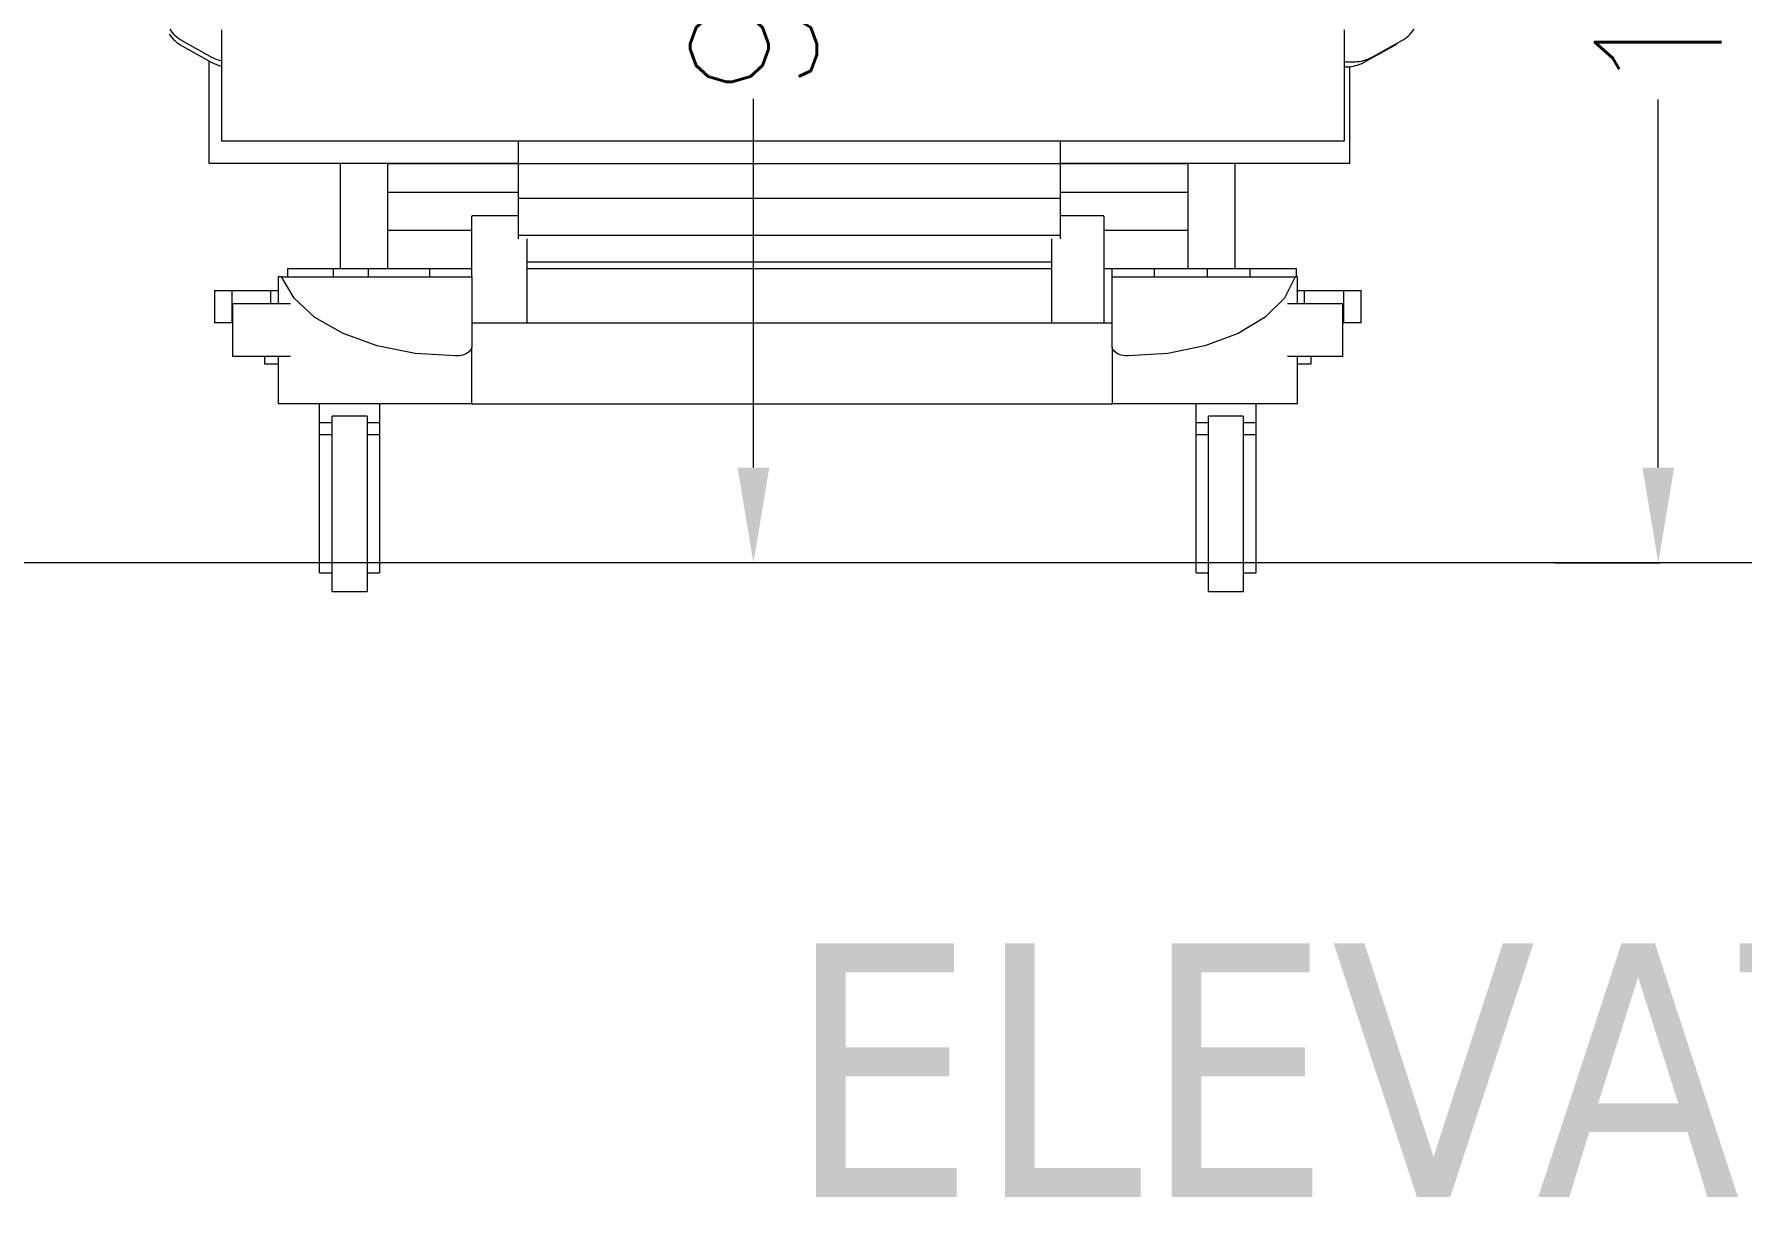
# Model space of a CAD drawing. Extents: x 3552052 to 4102982, y -707811 to -630695.
# Drawn here: x 3661960 to 3663307, y -696133 to -695212 of the extents above; entities that cross this region are included whole.
import ezdxf

# ---------------------------------------------------------------- set-up
doc = ezdxf.new("R2010")
doc.units = 0
doc.header["$LTSCALE"] = 6
doc.header["$MEASUREMENT"] = 0
doc.layers.get('0').update_dxf_attribs({"linetype": 'CONTINUOUS', "lineweight": 0})
doc.layers.get('Defpoints').update_dxf_attribs({"linetype": 'CONTINUOUS', "lineweight": 0})
for name, color, linetype, lineweight in [('ELE-4M UPS P.SB', 3, 'CONTINUOUS', 0), ('EQP', 6, 'CONTINUOUS', 0), ('MEP_HVAC_RA_DUCT', 1, 'CONTINUOUS', 0)]:
    doc.layers.add(name, color=color, linetype=linetype, lineweight=lineweight)
doc.styles.add('Annotation', font='tahoma.ttf')
doc.styles.add('ROMANS', font='romans.shx')
doc.dimstyles.new('AEPL1', dxfattribs={"dimtxt": 100, "dimasz": 75, "dimexe": 1.25, "dimexo": 50, "dimtad": 0, "dimdec": 0, "dimtxsty": 'ROMANS', "dimcen": 2.5, "dimclrd": 7, "dimclre": 7, "dimadec": 0, "dimazin": 0, "dimtfac": 1, "dimtdec": 0, "dimtmove": 0, "dimatfit": 3, "dimfxl": 1, "dimlwd": 0, "dimlwe": 0, "dimarcsym": 0})

# ---------------------------------------------------------------- blocks, each defined once
blk = doc.blocks.new('*D154')
at = {"layer": 'Defpoints', "color": 0, "linetype": 'ByBlock', "transparency": 16777216}
for p in [(3662640.6, -694638.9), (3662527.1, -695628.9), (3662640.6, -695628.9)]:
    blk.add_point(p, dxfattribs=at)
at = {"layer": 'ELE-4M UPS P.SB', "color": 7, "linetype": 'ByBlock', "lineweight": 0, "transparency": 16777216}
for p, q in [((3662590.6, -694638.9), (3662525.9, -694638.9)), ((3662527.1, -694713.9), (3662527.1, -695004.7)), ((3662527.1, -695553.9), (3662527.1, -695263.1)), ((3662590.6, -695628.9), (3662525.9, -695628.9))]:
    blk.add_line(p, q, dxfattribs=at)
at = {"layer": 'ELE-4M UPS P.SB', "color": 7, "linetype": 'ByBlock', "transparency": 16777216}
for points in [[(3662514.6, -694713.9), (3662539.6, -694713.9), (3662527.1, -694638.9)], [(3662514.6, -695553.9), (3662539.6, -695553.9), (3662527.1, -695628.9)]]:
    blk.add_solid(points, dxfattribs=at)
at = {"layer": 'ELE-4M UPS P.SB', "color": 0, "linetype": 'ByBlock', "transparency": 16777216, "insert": (3662527.1, -695133.9), "char_height": 100, "attachment_point": 5, "rotation": 90, "style": 'ROMANS'}
blk.add_mtext('990', dxfattribs=at)
blk = doc.blocks.new('*D155')
at = {"layer": 'Defpoints', "color": 0, "linetype": 'ByBlock', "transparency": 16777216}
for p in [(3663109.1, -694558.9), (3663109.1, -695628.9), (3663240.9, -695628.9)]:
    blk.add_point(p, dxfattribs=at)
at = {"layer": 'ELE-4M UPS P.SB', "color": 7, "linetype": 'ByBlock', "lineweight": 0, "transparency": 16777216}
for p, q in [((3663159.1, -694558.9), (3663242.1, -694558.9)), ((3663240.9, -694633.9), (3663240.9, -694924.3)), ((3663240.9, -695553.9), (3663240.9, -695263.6)), ((3663159.1, -695628.9), (3663242.1, -695628.9))]:
    blk.add_line(p, q, dxfattribs=at)
at = {"layer": 'ELE-4M UPS P.SB', "color": 7, "linetype": 'ByBlock', "transparency": 16777216}
for points in [[(3663228.4, -694633.9), (3663253.4, -694633.9), (3663240.9, -694558.9)], [(3663228.4, -695553.9), (3663253.4, -695553.9), (3663240.9, -695628.9)]]:
    blk.add_solid(points, dxfattribs=at)
at = {"layer": 'ELE-4M UPS P.SB', "color": 0, "linetype": 'ByBlock', "transparency": 16777216, "insert": (3663240.9, -695093.9), "char_height": 100, "attachment_point": 5, "rotation": 90, "style": 'ROMANS'}
blk.add_mtext('1070', dxfattribs=at)

msp = doc.modelspace()

# ---------------------------------------------------------------- linework, layer by layer
at = {"layer": 'EQP'}
for p, q in [((3662107.8, -695296.3), (3662107.8, -695208.7)), ((3662993.2, -695208.7), (3662993.2, -695296.3)), ((3662076.1, -695221.1), (3662099.9, -695234.3)), ((3662076.3, -695217.1), (3662100.2, -695230.3)), ((3663008.5, -695234.3), (3663032.3, -695221.1)), ((3663014.8, -695230.3), (3663038.7, -695217.1)), ((3662097.7, -695313.9), (3662097.7, -695233)), ((3662993.2, -695237.7), (3662995.2, -695237.7)), ((3662994.8, -695233.7), (3663001.5, -695233.7)), ((3662997.6, -695313.9), (3662997.6, -695237.4)), ((3662993.2, -695296.3), (3662107.8, -695296.3)), ((3662341.7, -695313.9), (3662341.7, -695296.3)), ((3662769.1, -695296.3), (3662769.1, -695313.9)), ((3662341.7, -695313.9), (3662097.7, -695313.9)), ((3662201.4, -695396.8), (3662201.4, -695313.9)), ((3662238.7, -695336.7), (3662238.7, -695313.9)), ((3662238.7, -695313.9), (3662341.7, -695313.9)), ((3662341.7, -695341.4), (3662341.7, -695313.9)), ((3662341.7, -695313.9), (3662769.1, -695313.9)), ((3662769.1, -695313.9), (3662769.1, -695341.4)), ((3662769.1, -695313.9), (3662869.7, -695313.9)), ((3662997.6, -695313.9), (3662769.1, -695313.9)), ((3662869.7, -695313.9), (3662869.7, -695336.7)), ((3662907, -695313.9), (3662907, -695396.8)), ((3662238.7, -695366.6), (3662238.7, -695336.7)), ((3662238.7, -695336.7), (3662341.7, -695336.7)), ((3662341.7, -695370.4), (3662341.7, -695341.4)), ((3662341.7, -695341.4), (3662769.1, -695341.4)), ((3662769.1, -695336.7), (3662869.7, -695336.7)), ((3662769.1, -695341.4), (3662769.1, -695370.4)), ((3662869.7, -695336.7), (3662869.7, -695366.6)), ((3662341.7, -695355.2), (3662304.9, -695355.2)), ((3662341.7, -695355.2), (3662304.9, -695355.2)), ((3662304.9, -695355.4), (3662304.9, -695355.2)), ((3662304.9, -695403.5), (3662304.9, -695355.5)), ((3662304.9, -695355.5), (3662304.9, -695355.5)), ((3662803.5, -695355.2), (3662769.1, -695355.2)), ((3662803.5, -695355.2), (3662769.1, -695355.2)), ((3662803.5, -695355.2), (3662803.5, -695355.4)), ((3662803.5, -695355.5), (3662803.5, -695355.5)), ((3662803.5, -695355.5), (3662803.5, -695416)), ((3662238.7, -695396.8), (3662238.7, -695366.6)), ((3662238.7, -695366.6), (3662304.9, -695366.6)), ((3662341.7, -695373.4), (3662341.7, -695370.4)), ((3662341.7, -695370.4), (3662769.1, -695370.4)), ((3662769.1, -695370.4), (3662769.1, -695373.4)), ((3662803.5, -695366.6), (3662869.7, -695366.6)), ((3662869.7, -695366.6), (3662869.7, -695396.8)), ((3662348.3, -695373.4), (3662348.3, -695416)), ((3662762.6, -695416), (3662762.6, -695373.4)), ((3662159.6, -695396.8), (3662159.6, -695403.5)), ((3662159.6, -695396.8), (3662195.4, -695396.8)), ((3662195.9, -695396.8), (3662223.4, -695396.8)), ((3662195.9, -695403.5), (3662195.9, -695396.8)), ((3662223.4, -695396.8), (3662271.5, -695396.8)), ((3662223.4, -695403.5), (3662223.4, -695396.8)), ((3662271.5, -695396.8), (3662304.9, -695396.8)), ((3662271.5, -695396.8), (3662271.5, -695403.5)), ((3662762.6, -695391.8), (3662348.3, -695391.8)), ((3662348.3, -695396.8), (3662762.6, -695396.8)), ((3662803.5, -695396.8), (3662810.1, -695396.8)), ((3662810.1, -695396.8), (3662843.5, -695396.8)), ((3662810.1, -695403.5), (3662810.1, -695396.8)), ((3662843.5, -695396.8), (3662885, -695396.8)), ((3662843.5, -695403.5), (3662843.5, -695396.8)), ((3662885, -695396.8), (3662919.1, -695396.8)), ((3662885, -695396.8), (3662885, -695403.5)), ((3662919.1, -695403.5), (3662919.1, -695396.8)), ((3662919.5, -695396.8), (3662955.4, -695396.8)), ((3662955.4, -695403.5), (3662955.4, -695396.8)), ((3662152.2, -695403.5), (3662152.2, -695424.3)), ((3662154.9, -695403.5), (3662152.2, -695403.5)), ((3662154.9, -695403.5), (3662304.9, -695403.5)), ((3662304.9, -695403.5), (3662304.9, -695458.8)), ((3662810.1, -695458.8), (3662810.1, -695403.5)), ((3662810.1, -695403.5), (3662954.5, -695403.5)), ((3662956.2, -695403.5), (3662954.5, -695403.5)), ((3662956.2, -695424.3), (3662956.2, -695403.5)), ((3662101.9, -695414.2), (3662101.9, -695439.8)), ((3662101.9, -695414.2), (3662115.7, -695414.2)), ((3662115.7, -695414.2), (3662146.5, -695414.2)), ((3662115.7, -695414.2), (3662115.7, -695439.8)), ((3662116.3, -695424.3), (3662116.3, -695466.3)), ((3662116.3, -695424.3), (3662130.8, -695424.3)), ((3662130.8, -695424.3), (3662161.9, -695424.3)), ((3662146.5, -695414.2), (3662152.8, -695414.2)), ((3662146.5, -695424.3), (3662146.5, -695414.2)), ((3662348.3, -695416), (3662348.3, -695439.7)), ((3662762.6, -695439.7), (3662762.6, -695416)), ((3662803.5, -695416), (3662803.5, -695439.7)), ((3662948.5, -695424.3), (3662977.6, -695424.3)), ((3662955.6, -695414.2), (3662961.9, -695414.2)), ((3662961.9, -695414.2), (3662992.7, -695414.2)), ((3662961.9, -695424.3), (3662961.9, -695414.2)), ((3662977.6, -695424.3), (3662992.2, -695424.3)), ((3662992.2, -695466.3), (3662992.2, -695424.3)), ((3662992.7, -695414.2), (3663006.5, -695414.2)), ((3662992.7, -695414.2), (3662992.7, -695439.8)), ((3663006.5, -695439.8), (3663006.5, -695414.2)), ((3662115.7, -695439.8), (3662101.9, -695439.8)), ((3662116.3, -695439.8), (3662115.7, -695439.8)), ((3662304.9, -695439.8), (3662810.1, -695439.8)), ((3662992.7, -695439.8), (3662992.2, -695439.8)), ((3663006.5, -695439.8), (3662992.7, -695439.8)), ((3662130.8, -695466.3), (3662116.3, -695466.3)), ((3662162, -695466.3), (3662130.8, -695466.3)), ((3662141.3, -695466.3), (3662141.3, -695472)), ((3662152.2, -695466.3), (3662152.2, -695488.9)), ((3662304.9, -695503.6), (3662304.9, -695458.8)), ((3662810.1, -695458.8), (3662810.1, -695503.6)), ((3662977.6, -695466.3), (3662948.4, -695466.3)), ((3662956.2, -695503.6), (3662956.2, -695466.3)), ((3662967.1, -695472), (3662967.1, -695466.3)), ((3662992.2, -695466.3), (3662977.6, -695466.3)), ((3662141.3, -695472), (3662152.3, -695472)), ((3662956.2, -695472), (3662967.1, -695472)), ((3662152.3, -695489.9), (3662152.3, -695503.6)), ((3662292.2, -695503.6), (3662152.3, -695503.6)), ((3662184.9, -695518.3), (3662184.9, -695503.6)), ((3662232.2, -695503.6), (3662232.2, -695518.3)), ((3662304.9, -695503.6), (3662292.2, -695503.6)), ((3662304.9, -695503.6), (3662810.1, -695503.6)), ((3662822.8, -695503.6), (3662810.1, -695503.6)), ((3662956.2, -695503.6), (3662822.8, -695503.6)), ((3662876.3, -695518.3), (3662876.3, -695503.6)), ((3662923.5, -695503.6), (3662923.5, -695518.3)), ((3662184.9, -695528), (3662184.9, -695518.3)), ((3662184.9, -695518.3), (3662194.9, -695518.3)), ((3662222.4, -695513.2), (3662194.9, -695513.2)), ((3662194.9, -695582.4), (3662194.9, -695513.2)), ((3662222.4, -695513.2), (3662222.4, -695582.4)), ((3662222.4, -695518.3), (3662232.2, -695518.3)), ((3662232.2, -695518.3), (3662232.2, -695528)), ((3662876.3, -695528), (3662876.3, -695518.3)), ((3662876.3, -695518.3), (3662886, -695518.3)), ((3662913.5, -695513.2), (3662886, -695513.2)), ((3662886, -695582.4), (3662886, -695513.2)), ((3662913.5, -695513.2), (3662913.5, -695582.4)), ((3662913.5, -695518.3), (3662923.5, -695518.3)), ((3662923.5, -695518.3), (3662923.5, -695528)), ((3662194.9, -695528), (3662184.9, -695528)), ((3662184.9, -695636.8), (3662184.9, -695528)), ((3662194.9, -695528), (3662184.9, -695528)), ((3662232.2, -695528), (3662222.4, -695528)), ((3662232.2, -695528), (3662222.4, -695528)), ((3662232.2, -695528), (3662232.2, -695636.8)), ((3662886, -695528), (3662876.3, -695528)), ((3662876.3, -695636.8), (3662876.3, -695528)), ((3662886, -695528), (3662876.3, -695528)), ((3662923.5, -695528), (3662913.5, -695528)), ((3662923.5, -695528), (3662913.5, -695528)), ((3662923.5, -695528), (3662923.5, -695636.8)), ((3662194.9, -695651.6), (3662194.9, -695582.4)), ((3662222.4, -695582.4), (3662222.4, -695651.6)), ((3662886, -695651.6), (3662886, -695582.4)), ((3662913.5, -695582.4), (3662913.5, -695651.6)), ((3662184.9, -695636.8), (3662194.9, -695636.8)), ((3662222.4, -695636.8), (3662232.2, -695636.8)), ((3662876.3, -695636.8), (3662886, -695636.8)), ((3662913.5, -695636.8), (3662923.5, -695636.8)), ((3662194.9, -695651.6), (3662222.4, -695651.6)), ((3662886, -695651.6), (3662913.5, -695651.6))]:
    msp.add_line(p, q, dxfattribs=at)
at = {"layer": 'EQP', "flags": 128}
for points in [[(3662292.2, -695465.8), (3662260.4, -695463.8), (3662230.3, -695457.8), (3662203.5, -695448.2), (3662181.2, -695435.5), (3662164.8, -695420.3), (3662154.9, -695403.5)], [(3662954.5, -695403.5), (3662946, -695420.2), (3662930.7, -695435.3), (3662909.4, -695448.1), (3662883.3, -695457.7), (3662853.9, -695463.8), (3662822.8, -695465.8)], [(3662304.9, -695458.8), (3662304.5, -695460.3), (3662303.6, -695461.8), (3662302.1, -695463.2), (3662300.1, -695464.3), (3662297.7, -695465.1), (3662295, -695465.6), (3662292.2, -695465.8)], [(3662822.8, -695465.8), (3662820, -695465.6), (3662817.3, -695465.1), (3662814.9, -695464.3), (3662812.9, -695463.2), (3662811.4, -695461.8), (3662810.4, -695460.3), (3662810.1, -695458.8)], [(3662152.2, -695488.9), (3662152.2, -695489.4), (3662152.3, -695489.9)]]:
    msp.add_lwpolyline(points, dxfattribs=at)
at = {"layer": 'EQP'}
for centre, radius, start, end in [((3662089.7, -695193), 27.5, 213, 241), ((3663025.3, -695193), 27.5, 299, 327), ((3662113.5, -695206.2), 27.5, 241, 257.989), ((3662994.8, -695223.4), 10.3, 261.0645, 270), ((3663001.5, -695206.2), 27.5, 270, 299)]:
    msp.add_arc(centre, radius, start, end, dxfattribs=at)
for centre, major_axis, start_param, end_param in [((3662089.4, -695197), (27.5, 0), 3.717551, 4.206243), ((3663019, -695197), (27.5, 0), 5.218534, 5.341275), ((3662113.2, -695210.2), (27.5, 0), 4.206243, 4.511798), ((3662995.2, -695210.2), (-27.5, 0), 1.570796, 2.076942)]:
    msp.add_ellipse(centre, major_axis=major_axis, ratio=0.999962, start_param=start_param, end_param=end_param, dxfattribs=at)
at = {"layer": 'MEP_HVAC_RA_DUCT', "color": 8, "linetype": 'ByBlock'}
msp.add_lwpolyline([(3666824.2, -695628.9), (3660644.2, -695628.9)], dxfattribs=at)

# ---------------------------------------------------------------- texts
at = {"insert": (3665251.3, -695929.1), "char_height": 200, "width": 2697.906, "attachment_point": 3, "style": 'Annotation'}
msp.add_mtext('\\pxql;ELEVATION-2', dxfattribs=at)

# ---------------------------------------------------------------- dimensions: what is measured, and where the dimension line sits
at = {"layer": 'ELE-4M UPS P.SB', "color": 0, "linetype": 'ByBlock'}
for base, p1, p2, picture, middle in [((3663240.9, -695628.9), (3663109.1, -694558.9), (3663109.1, -695628.9), '*D155', (3663240.9, -695093.9)), ((3662527.1, -695628.9), (3662640.6, -694638.9), (3662640.6, -695628.9), '*D154', (3662527.1, -695133.9))]:
    dim = msp.add_linear_dim(base=base, p1=p1, p2=p2, angle=90, dimstyle='AEPL1', dxfattribs=at)
    dim.commit()
    dim.dimension.update_dxf_attribs({"geometry": picture, "text_midpoint": middle})

doc.saveas('drawing.dxf')
